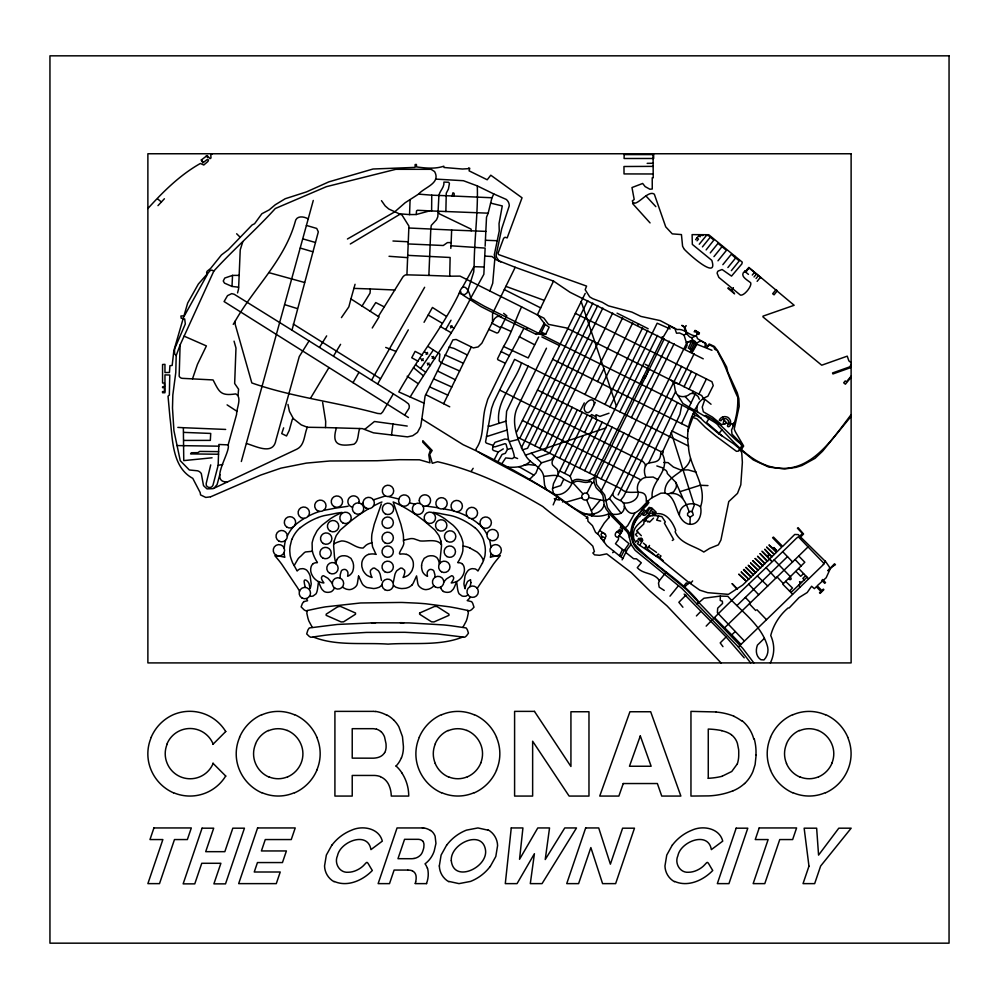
<?xml version="1.0" encoding="UTF-8"?>
<svg xmlns="http://www.w3.org/2000/svg" width="999" height="999" viewBox="0 0 999 999"><rect width="100%" height="100%" fill="white"/><g stroke="black" fill="none" stroke-linecap="round" stroke-linejoin="round"><path stroke-width="1.5" d="M690.484 341.521L687.3 342.532L686.363 343.781L612.687 493.631C613.573 501.248 626.385 498.701 624.25 508.179C622.764 516.171 614.21 514.285 608.453 513.986C584.278 523.701 565.909 499.3 546.366 489.56C519.642 473.064 491.633 457.692 463.199 444.742L421.853 418.981L425.087 396.054L452.872 339.885L456.156 339.473L473.351 347.914L478.109 346.928L481.868 343.194L492.495 322.103L492.569 313.561L515.209 267.295L553.521 281.094L570.054 292.295L703.246 358.828M624.25 506.143C633.466 524.3 643.056 503.196 652.222 497.614C649.962 481.206 671.34 471.565 662.349 453.833A1.498 1.498 0 0 1 660.739 453.484L660.789 451.635L662.275 451.286L663.186 452.422L662.349 453.833M653.084 153.759L653.209 177.822L652.222 177.797L652.26 189.011L649.874 189.223L645.179 186.626L642.657 183.466L631.98 187.55L634.19 199.463L632.317 200.936C634.952 209.79 647.802 189.073 654.345 194.231L665.721 226.848L672.252 233.866L681.443 234.59L682.592 246.254L683.89 248.651C682.354 248.214 719.23 283.179 711.775 260.327L692.332 244.393L692.107 234.628L708.728 234.728L742.245 262.138L741.895 263.873L731.518 276.111L722.102 269.505L718.106 271.054A3.434 3.434 0 0 0 717.17 273.401L718.855 277.422L740.471 295.13C744.193 296.029 752.06 286.101 750.711 282.817C747.739 280.157 739.098 276.111 744.53 271.391L745.179 271.928L748.838 267.407L794.155 305.282L763.036 316.134L762.974 316.945L821.715 365.209L847.252 356.156L848.875 360.876L851.123 362.674M515.209 267.295L498.938 260.864L496.54 257.355L496.153 254.982L501.735 228.646L509.265 205.819A8.167 8.167 0 0 0 506.218 199.4L493.806 193.956L491.945 197.765L488.174 213.174L431.618 210.964L431.755 195.18L418.556 194.118L405.169 202.722L394.617 211.938L347.427 239.011M445.866 211.538L446.266 193.169L448.414 189.048L449.438 183.416L448.613 182.255L443.931 182.08C444.555 187.35 439.835 190.609 438.911 195.429L437.812 216.771L436.501 219.792L431.281 225.387L430.794 229.033L428.871 275.424L405.894 274.812A6.231 6.231 0 0 0 402.734 277.185L378.309 316.471L350.936 298.926L355.057 284.29M764.297 638.423L757.454 645.079C755.456 650.249 755.868 656.368 760.863 659.702L763.96 659.939A14.098 14.098 0 0 0 767.669 647.09C762 625.424 742.02 612.187 727.834 596.316L720.329 596.078L720.254 600.499L722.339 601.186L722.577 603.446L717.694 608.154L717.382 612.724L744.28 640.946M690.446 458.553C687.399 473.576 663.998 474.812 664.859 493.031C678.408 497.44 674.65 519.43 688.086 524.038C698.076 526.398 702.497 514.897 700.536 506.855C708.079 485.614 688.835 466.958 688.498 446.041C686.188 434.066 688.598 422.152 694.23 411.588L671.628 399.525L484.577 306.343L470.591 298.364C469.905 291.496 463.424 279.82 459.278 293.119C442.52 328.159 417.557 358.329 398.801 391.92L423.913 403.121M421.853 418.981L420.679 426.448L417.457 432.417L412.699 435.726L407.48 436.875L373.426 432.829L362.412 428.621L325.549 427.56L325.686 421.466L322.652 402.422M695.616 239.673L699.1 235.339L702.197 235.427L702.222 234.653M488.174 213.174L486.525 217.183L485.826 231.393L451.648 230.02L451.024 245.791L485.139 248.089L483.841 274.325L470.591 298.364C453.459 333.129 429.97 364.048 410.152 397.015M406.93 274.575L408.916 226.086L402.048 215.085L388.761 209.003L385.189 205.931L381.481 200.662M756.118 755.094L755.107 764.635L752.909 771.578A36.389 36.389 0 0 1 744.617 783.578M177.847 427.397L183.354 427.709L183.766 460.614L212.075 457.792M485.139 246.204L485.826 231.393M418.556 194.118C424.612 187.075 441.058 183.391 434.602 171.591L431.081 169.318L395.804 169.318L326.373 186.676L275.324 208.504C255.644 230.157 233.466 249.513 213.836 271.041L180.12 344.917L179.158 376.136A3.809 3.809 0 0 0 182.392 378.346L213.074 379.945C219.38 392.083 220.392 396.191 235.776 393.906C242.457 397.415 236.388 408.354 236.588 414.398L228.147 444.88L218.856 444.48L218.157 465.322L212.937 485.339C211.451 489.135 205.332 487.612 206.194 483.504L210.727 464.885M428.871 275.424L449.712 276.199L450.124 257.48L407.679 255.357M689.972 524.263L690.209 517.182L693.318 514.985L692.482 512.112L690.409 511.288L687.599 513.299L687.599 515.422L690.209 517.182M350.299 243.993L400.599 213.873L409.54 214.598L410.089 199.763M697.19 604.158L698.264 601.248C679.894 578.421 652.122 565.147 633.628 542.794C630.406 534.378 632.242 524.5 638.136 517.719L637.275 516.358L647.926 501.436L648.913 502.509L647.077 505.107C635.476 515.559 623.638 537.125 638.324 550.037L686.001 589.123L742.694 648.251L753.845 662.911M237.562 292.919L238.586 288.836L240.235 249.837L242.807 241.658M435.864 179.108L463.436 180.719L477.297 185.901C478.134 212.337 474.375 238.624 474.125 265.372L473.726 271.915L467.12 292.819L464.46 294.792L459.278 293.119M238.586 287.2L231.993 286.426L232.542 275.387L239.073 275.387M726.323 422.864L725.561 421.241A1.598 1.598 0 0 0 724.425 421.054L723.276 422.04L723.651 423.751A1.598 1.598 0 0 0 724.912 424.2L726.323 422.864C733.166 426.735 730.843 417.482 726.56 416.858C723.726 415.909 720.366 417.47 719.268 420.254L721.003 420.741A4.396 4.396 0 0 1 721.778 419.692L724.987 418.531A3.996 3.996 0 0 1 725.873 418.706A4.171 4.171 0 0 1 726.985 419.255L727.272 419.48A4.371 4.371 0 0 1 728.059 420.367L728.421 421.054M470.816 582.654L470.541 579.632L467.707 581.368M394.892 290.01L370.329 288.948L370.055 293.119L362 306.156M421.566 565.509L421.64 567.844A21.279 21.279 0 0 0 422.552 571.74L423.426 573.151A18.019 18.019 0 0 0 424.95 574.8L425.911 575.486A12.125 12.125 0 0 0 427.51 576.248L427.535 576.261A17.333 17.333 0 0 1 427.185 574.125L427.247 572.427A5.32 5.32 0 0 1 428.384 570.466L429.021 569.929A3.159 3.159 0 0 1 430.294 569.405L430.981 569.418A5.957 5.957 0 0 1 432.455 569.792L433.204 570.229A4.196 4.196 0 0 1 433.916 571.191L434.865 574.612A13.487 13.487 0 0 1 434.99 577.21M450.811 248.364L451.024 245.791M681.793 405.119L679.969 414.273L662.749 451.56M662.599 337.837L594.567 475.661L593.756 482.03L596.041 487.5A27.235 27.235 0 0 0 600.599 491.995L602.921 495.629L604.195 504.695L606.131 509.04L610.826 515.334L626.997 531.768L628.471 534.165L631.093 544.418L635.127 550.299L682.167 588.686L738.361 646.952L750.599 662.911M629.47 537.45C631.63 530.444 631.231 521.928 637.275 516.358M431.755 195.18L452.048 195.954L452.959 192.77L454.108 193.307L454.258 196.079L491.945 197.765M409.54 214.598L416.208 214.523L416.558 210.839L417.457 210.265L431.618 210.964M851.123 414.635C830.669 441.458 807.242 478.459 767.819 465.871C747.402 458.903 733.016 441.283 718.631 426.198C717.469 422.327 704.72 417.944 705.369 415.372C719.355 421.004 728.658 434.852 740.496 443.693L741.807 445.904L738.748 450.337M664.298 338.723L595.804 478.196L596.578 484.415L604.707 495.017L607.467 507.617L612.787 515.184L621.94 524.525L620.379 527.584L622.19 528.958L622.502 530.806L618.743 536.238L618.306 539.722L615.471 543.718L624.05 550.724L621.253 556.418L619.63 555.394L622.502 549.5M391.508 435.04L392.969 424.038L374.45 421.503L364.822 429.308M336.413 427.872C331.743 443.568 337.375 447.04 353.958 444.23C358.978 441.233 357.654 433.391 359.74 428.496M588.836 497.552C589.885 494.305 585.451 491.52 582.979 493.906A3.596 3.596 0 0 0 581.768 496.79C581.793 500.761 587.961 501.373 588.836 497.552L603.259 500.549L606.555 500.424L609.452 498.538L612.687 493.631M594.23 404.495C594.38 392.982 579.607 405.994 585.689 411.875A3.696 3.696 0 0 0 588.511 412.587L591.221 410.601L595.279 402.347M358.566 575.973L361.888 583.129A9.041 9.041 0 0 0 363.186 585.027L364.048 585.776A18.794 18.794 0 0 0 366.783 587.499L373.626 588.548A34.765 34.765 0 0 0 376.311 588.174L378.996 587.337A5.07 5.07 0 0 0 379.845 586.838L381.593 585.302A4.745 4.745 0 0 0 382.118 584.665M358.529 576.186L357.392 583.441A15.035 15.035 0 0 1 356.705 585.426L355.569 586.788A13.611 13.611 0 0 1 352.872 588.686L351.611 589.235A10.702 10.702 0 0 1 349.088 589.635L346.728 589.26A15.035 15.035 0 0 1 344.043 588.074L342.52 587.025M585.214 293.406L537.499 390.01L587.337 414.81L553.458 483.678L552.484 489.31L553.733 494.168C562.387 496.715 569.605 489.672 572.415 482.267L572.927 480.906C578.009 476.885 584.04 482.205 589.572 479.995L593.793 477.672M335.839 563.611L336.126 562.15A13.861 13.861 0 0 1 337.075 559.428M503.296 448.888L498.214 451.998L493.256 450.399L492.495 449.175L493.194 445.417L486.313 443.094L485.551 441.983L491.545 408.429L493.806 402.135L514.585 359.378L688.498 446.041M228.147 444.88C230.931 452.122 208.279 483.079 227.585 481.868L296.928 449.138C304.982 445.117 304.058 434.428 307.38 427.26L325.549 427.56M227.585 481.868L213.074 488.648L207.018 488.898L203.509 485.639L201.311 473.613A6.194 6.194 0 0 0 197.452 470.791L189.335 469.98L180.257 460.701L173.926 430.619L172.49 408.054L172.827 395.017L175.787 372.502L176.199 355.582L180.12 344.917M501.648 464.011L505.706 457.917L512.25 458.616L514.385 457.267C513.848 451.436 510.489 445.392 508.466 439.66L505.919 421.178L506.605 411.288L528.209 366.084M643.843 375.999L640.446 383.941M439.685 563.586L441.496 545.978A21.091 21.091 0 0 0 440.896 541.058M755.406 572.727L748.226 565.247L755.731 572.427L742.644 585.077L728.408 594.368L707.667 592.669L699.787 590.159L688.249 581.992L658.828 557.991L637.387 543.731L638.723 541.982L636.95 540.521L635.514 542.295L633.603 538.274L633.541 533.891C633.241 525.636 643.231 521.153 647.926 515.197L649.625 514.885L649.712 515.984L654.482 515.484L654.72 514.16C665.559 511.126 672.477 521.553 675.711 530.369L675.162 531.83C680.257 543.831 694.068 545.541 703.796 552.035L709.602 548.401L718.356 544.842L720.928 540.009L728.758 501.573L737.487 493.406L740.808 484.84L742.369 462.325L741.72 452.609L740.534 450.574L743.656 446.053L736.413 433.603A19.543 19.543 0 0 1 734.228 428.971L739.185 406.418L738.86 398.688L737.312 392.882L727.796 372.14L726.635 367.033L717.594 350.637L714.46 346.516L709.153 343.956L707.879 345.904L706.018 344.83L706.093 343.668L697.577 338.711L696.415 335.926C689.21 336.001 684.765 328.409 677.197 329.533L660.202 320.604L640.933 316.421L631.88 312.088L608.403 305.844L602.147 302.222L592.669 298.639L589.635 296.815L585.177 289.673L586.588 286.101L498.439 254.52L498.126 253.059L503.633 238.274L505.019 237.263L507.18 237.887L522.04 197.802L490.784 175.2L487.212 179.77L469.08 170.841L469.755 168.319L468.718 167.869L468.444 168.656L462.487 169.031L444.018 167.495L443.806 166.209C435.102 169.143 425.549 168.157 416.62 166.933L416.383 164.448L415.147 164.535L415.072 167.395L373.064 169.006L328.871 181.855L306.431 191.92L285.227 198.726L275.249 204.77L269.206 209.877L261.863 213.749L254.583 223.726L252.11 224.962L228.272 249.738L221.466 254.92L210.539 268.531L207.143 271.241L206.593 272.49L207.53 274.113L184.39 315.821L180.906 315.984L181.206 318.219L184.703 318.993L185.315 323.951L173.863 350.649L172.165 365.434L169.917 365.734L169.455 372.477L164.96 372.552L164.96 364.348L162.562 364.498L162.562 383.004L164.348 383.004L164.498 386.788L162.562 386.863L162.562 387.649L164.423 387.724L164.423 391.596L162.487 391.596L162.562 392.744L164.96 392.744L164.96 374.875L169.768 375.025L169.355 395.08L168.032 396.166L169.992 417.707C172.69 438.111 171.566 466.983 192.77 478.346L200.187 492.582L200.562 494.93L205.782 497.427L210.202 496.878M661.4 338.299L662.3 336.688L663.224 337.088L669.642 326.286L674.899 328.634L676.535 333.229L679.57 332.979L684.04 335.077C687.999 331.718 687.924 337.637 691.795 337.662L692.669 340.097L695.366 341.533L696.241 343.494L699.275 341.521L701.61 341.208L705.207 343.206L705.069 346.116L706.967 347.39L709.552 344.867L713.985 347.128L714.647 349.151L717.369 350.811L719.779 355.856C727.16 368.668 731.106 383.741 737.749 397.215C738.211 408.091 736.076 420.529 731.543 429.995L731.992 434.115L742.382 444.805C742.394 447.677 739.622 451.81 736.475 451.336L716.133 436.276L705.456 427.46L697.015 418.943L692.869 417.445L687.749 431.118M500.774 261.95L495.317 259.278L494.293 254.87L499.25 230.994L499.038 223.601L502.272 205.931L490.584 203.109M393.269 582.492L394.955 574.363A9.815 9.815 0 0 1 395.329 573.364L395.479 573.014A16.396 16.396 0 0 1 396.778 570.754L400.537 568.094A6.031 6.031 0 0 1 402.26 568.244L404.595 570.292A7.767 7.767 0 0 1 404.795 572.265L404.22 574.8A22.378 22.378 0 0 1 403.072 577.447L403.097 577.472A24.151 24.151 0 0 0 405.494 576.648L407.642 575.611A6.618 6.618 0 0 0 408.666 574.862L409.553 573.988A18.319 18.319 0 0 0 412.112 570.404L413.249 566.808A20.305 20.305 0 0 0 413.299 562.862L413.124 561.825A12.113 12.113 0 0 0 412.063 559.103L410.664 557.117A9.928 9.928 0 0 0 406.431 554.32M608.953 516.658C610.514 518.743 607.117 517.107 609.04 514.897L608.453 513.986M652.26 515.509L652.484 514.348L654.682 514.16M404.657 415.072L409.078 408.254L409.315 405.931L408.541 403.921L404.895 401.123L291.983 330.194L318.319 231.868L316.72 228.434L306.418 225.437L313.274 200.449M575.349 313.361L711.95 381.73L713.236 385.602L707.866 396.253C701.748 398.439 694.392 404.857 697.702 412.088L704.57 416.133M645.167 377.984L648.938 369.118L701.748 395.567L704.482 400.549L702.222 407.093L703.371 411.813L712.487 417.145L721.765 424.75L723.663 423.751M238.037 395.342L238.586 389.223L234.665 383.504L235.976 348.027L234.053 341.159M679.382 514.622C679.745 503.983 692.981 500.724 700.536 506.855M730.656 423.588C730.556 427.997 725.224 427.485 728.496 423.988A4.333 4.333 0 0 0 728.733 422.827L728.696 422.077M415.671 881.855L415.284 883.316M462.799 636.987C440.01 646.253 412.55 642.419 388.024 644.118C363.511 642.419 336.051 646.253 313.261 636.987M350.936 298.926L348.851 306.855L341.433 317.607M241.333 461.501L306.418 225.437M684.04 335.077L687.162 345.179L685.689 348.289L684.115 348.626M219.817 474.625L217.133 484.49L214.098 488.124M582.979 493.906L572.415 482.267L570.167 476.148L597.34 419.792L587.337 414.81M334.29 541.071L334.565 540.122A43.744 43.744 0 0 1 336.288 535.452L340.322 530.007L350.874 521.016A163.661 163.661 0 0 1 363.399 511.975L368.494 508.816M587.649 517.045L587.961 521.291L592.444 525.624L595.541 532.355L598.401 534.602L606.843 545.666L622.827 558.503L622.115 559.877M572.415 482.267L573.95 482.305C578.883 479.058 584.278 484.365 589.46 481.643L589.572 479.995M770.366 662.911C774.725 653.983 774.837 644.78 770.741 635.489C773.451 624.887 779.744 614.934 788.149 607.941L789.16 607.941L799.063 597.564L807.192 592.532L811.6 586.263L814.397 588.661L816.333 586.738L820.903 591.458L819.505 592.844L820.129 593.394L823.838 589.672L823.376 589.135L821.827 590.534L817.182 585.801L826.161 577.759L829.707 569.992L829.482 567.132L825.873 561.913L800.611 537.025L803.558 534.003L798.064 527.659L797.439 528.196L802.472 533.541L799.687 536.163L798.301 534.615L794.729 534.465L782.667 546.391L773.451 537.1L772.602 537.724L781.73 547.165L755.694 572.439M469.992 586.588L470.142 586.076A17.882 17.882 0 0 0 470.879 582.667M493.194 445.417L494.98 442.357L505.019 438.998L508.466 439.66M283.654 427.847L281.73 433.603L286.538 435.976L289.223 430.457L292.32 419.293L293.344 418.606L301.286 424.912L307.38 427.26M381.306 503.996L374.225 524.338L371.928 534.003A43.269 43.269 0 0 0 371.653 540.559L372.565 546.853L376.049 554.445M192.507 378.846L197.452 364.36L206.393 345.929L184.041 336.114M558.628 498.476L559.54 500.012L555.519 499.363L553.171 504.895M666.383 571.778L659.415 580.606L658.491 583.079L659.19 587.187L664.223 590.434M660.739 453.484C660.302 463.886 653.071 461.188 647.077 463.761C643.543 467.482 643.943 473.002 645.841 477.372L653.134 477.047L657.954 479.67M737.137 764.135L731.755 771.49L722.277 776.148M482.43 563.111L483.404 560.639A45.867 45.867 0 0 0 484.99 555.569L485.377 550.799A47.815 47.815 0 0 0 485.002 546.091L483.341 539.298A32.03 32.03 0 0 0 474.8 527.497M291.795 539.31L290.135 546.091A47.777 47.777 0 0 0 289.76 550.811L290.16 555.569A45.842 45.842 0 0 0 291.745 560.639L292.707 563.111A28.159 28.159 0 0 1 293.731 564.81L297.153 571.016A8.029 8.029 0 0 1 300 568.906L302.884 568.643A9.153 9.153 0 0 1 305.182 569.305L306.169 569.83A4.458 4.458 0 0 1 306.968 570.454L308.404 572.352A19.543 19.543 0 0 1 309.69 574.825A13.474 13.474 0 0 1 310.115 575.923L311.213 583.803A31.818 31.818 0 0 1 310.639 586.85A10.365 10.365 0 0 1 310.04 588.736L310.015 588.686A33.591 33.591 0 0 0 309.415 585.551C309.74 581.68 302.685 576.398 304.358 583.204A22.165 22.165 0 0 0 305.107 586.388L305.357 587.3M555.519 499.363L556.618 497.19M631.093 544.418L627.335 549.338L622.827 558.503M647.926 501.436L646.241 501.436C647.614 484.815 628.833 497.689 621.241 488.848C595.754 476.336 570.417 463.524 544.992 450.886L612.687 313.024M689.248 406.68L695.192 394.193L698.051 396.441L699.325 399.2M609.939 406.955L647.664 330.382M648.938 462.624L677.559 402.51M825.386 560.901L823.938 564.06L738.361 646.952M503.646 313.361L506.805 315.821L498.351 332.492L496.915 333.054L488.786 329.42M670.167 328.933L657.167 323.214L584.69 470.666M489.86 290.884L492.707 283.266L494.842 258.666L492.02 256.531L484.74 256.081M693.393 391.421L692.157 393.319L690.122 393.831C686.875 396.915 681.605 397.614 677.759 395.229C673.351 391.034 676.36 384.153 671.403 380.357M546.478 348.189L517.345 407.604C510.252 422.702 518.056 441.396 525.449 455.144C529.745 463.936 541.82 466.158 543.693 476.311C550.586 476.148 557.679 473.026 563.711 479.22L560.726 485.576L552.509 488.249M688.261 426.898L681.543 423.638L688.573 408.653M642.569 327.847L604.982 404.383M612.125 427.147L589.497 473.101M646.74 513.049L648.763 513.611L652.247 508.404L649.188 507.367L643.019 514.772C646.241 517.782 648.214 508.853 650.649 507.604M644.817 548.226L646.141 545.429L643.418 543.119M648.938 369.118L566.408 327.947L548.463 324.363L543.918 318.132L537.325 314.91L553.521 281.094M538.661 337.05L528.209 357.954L503.583 346.503L497.514 358.816L497.877 359.752L505.369 363.261L523.901 328.334L536.488 334.515M544.992 450.886L539.86 448.314L592.669 341.096M602.172 422.19L579.607 468.194M595.479 418.856L596.391 416.933L591.583 414.585L590.122 416.196M669.18 341.171L631.368 417.657M674.163 343.656L600.599 491.995M622.589 317.894L584.952 394.493M684.028 386.725L691.483 371.303M503.583 346.503C511.351 333.841 515.359 320.017 521.578 306.868L460.027 276.111L449.712 276.199M582.242 412.275L559.615 458.216M443.631 403.708L471.178 347.277M539.86 448.314L534.877 445.779L602.847 308.054M572.252 407.305L549.662 453.259L536.413 457.979M577.31 409.827L552.422 460.776A5.345 5.345 0 0 0 552.697 465.147L557.305 469.443L558.266 473.651M632.692 322.964L594.942 399.525M689.073 389.248L696.565 373.876M634.69 513.299L627.609 525.761L624.288 528.671M505.369 363.261L487.749 399.275L485.689 406.293C481.53 419.905 484.677 436.863 476.073 448.826L476.273 450.074M537.499 390.01L516.795 431.843M690.309 351.71L694.542 343.119L691.458 341.596L688.286 348.052L689.859 348.826L693.056 342.37M592.807 303.047L521.328 447.914M619.855 411.875L657.529 335.389M674.1 381.568L681.618 366.333M673.413 382.904L618.144 494.93M517.957 437.487L519.755 438.336L587.737 300.587M597.752 305.469L527.584 448.264L522.227 449.9M605.731 427.959L583.179 435.626L564.597 473.351L570.167 476.148M601.161 478.908L623.851 432.967L597.34 419.792M694.205 353.658L679.02 384.215L675.049 382.717L673.626 383.179M698.888 394.168L706.443 378.871M691.857 511.538L694.268 505.319L671.153 432.33M689.897 581.918L684.615 587.037M521.54 362.774C515.272 382.792 495.329 400.936 498.901 423.351L489.96 426.211L488.174 425.961M545.754 334.141L541.421 332.13L545.217 324.488L549.163 327.148L545.654 334.328L539.685 333.716M681.543 423.638L597.577 381.568L603.92 368.756L581.181 301.561M586.875 493.344L591.895 483.241L593.756 482.03M294.168 565.571L298.177 558.691A15.247 15.247 0 0 1 300.724 556.256L303.783 553.196A6.506 6.506 0 0 1 305.482 551.96L312.412 551.261M675.624 391.546L623.688 496.328L620.804 500.099M645.491 466.246L644.879 463.723L642.819 461.476L584.64 432.505L592.307 417.282M584.278 402.909L580.069 411.188M450.686 327.984L451.948 325.674M691.583 352.347L696.241 343.494M337.088 559.428L337.937 558.066A4.096 4.096 0 0 1 338.561 557.442L339.648 556.73A9.303 9.303 0 0 1 342.245 555.819L344.593 555.756A13.886 13.886 0 0 1 347.664 556.406L350.974 558.366L352.834 561.975A18.731 18.731 0 0 1 353.559 565.446L353.509 567.794A21.216 21.216 0 0 1 352.585 571.74L351.71 573.151A18.019 18.019 0 0 1 350.187 574.8L349.225 575.486A12.125 12.125 0 0 1 347.627 576.248L347.615 576.223A17.333 17.333 0 0 0 347.952 574.125L347.889 572.427A5.32 5.32 0 0 0 346.753 570.466L346.116 569.929A3.159 3.159 0 0 0 344.842 569.405L344.156 569.418A5.957 5.957 0 0 0 342.694 569.792L342.045 570.142A4.196 4.196 0 0 0 341.233 571.191L340.272 574.612A16.846 16.846 0 0 0 340.197 578.059M493.956 460.214L498.214 451.998M377.634 384.016L408.304 329.857M538.873 333.329L544.193 323.201L538.111 315.284M604.195 504.695C601.773 513.474 592.007 515.447 584.253 513.548M637.712 325.399L638.511 323.888M526.286 329.42L527.235 327.672M492.982 446.516L494.992 446.84L505.019 443.656L506.043 444.143L507.467 449.4L505.332 453.321L502.097 454.433L497.689 462.112M595.654 415.584L596.128 414.71L599.862 416.421L608.99 413.224M462.437 287.425L473.938 266.671L484.253 267.008M424.051 322.302L432.442 307.467L446.066 316.183M692.145 352.635L696.877 344.255L711.962 350.287M421.703 360.701L423.164 358.641M451.286 332.804L445.666 329.583L451.024 320.229M371.528 380.232L424.637 287.287M639.622 545.429L642.856 540.047M408.454 417.532L352.997 382.654L358.928 372.415M427.597 365.035L429.021 362.974M697.414 405.744L694.342 410.227M393.369 393.781L382.692 411.963L380.906 413.748L377.585 413.436C336.101 402.073 292.282 397.152 251.823 382.942L235.177 324.275L235.177 321.191C254.345 287.45 284.328 260.389 295.092 222.14C296.129 215.309 303.584 216.259 308.129 218.856M697.102 331.868L696.54 332.517L696.977 331.78M562.537 502.06L563.074 501.161C537.225 481.543 504.433 468.169 478.059 451.773M310.564 398.189L328.983 367.545M604.445 542.195L604.058 540.097L605.444 538.086L601.81 536.338L601.036 534.378L601.885 533.141C604.095 532.217 607.704 535.914 605.219 537.474M333.629 355.856L340.584 344.33M233.242 324.363L235.177 321.191M696.952 334.353L697.914 332.355L696.191 331.306L695.741 332.055L695.292 330.844L694.23 331.868L695.104 330.382L699.45 332.967L698.576 334.44L698.988 333.004L698.201 332.53L695.991 335.939L691.795 337.662M637.886 539.148L640.958 540.909L642.27 538.761L640.871 537.949M309.166 340.771L299.263 356.556L275.886 440.297C273.214 455.719 255.756 446.116 246.491 443.531M370.13 311.276L375.761 302.572L384.365 306.943M372.252 327.984L379.071 316.92L378.309 316.471M319.593 347.202L326.661 335.889M477.21 588.386L493.469 564.11A143.931 143.931 0 0 1 496.316 560.427L500.312 555.606L496.803 555.956M597.552 533.828L604.283 523.001L608.741 517.807M428.259 346.591L433.341 349.987L420.616 368.544L425.574 372.177M618.431 536.925L616.658 537.112C612.3 534.815 618.843 527.447 621.091 532.917M426.123 354.445L427.547 352.41M618.518 530.881L619.505 529.358L622.265 531.256M471.178 471.366L473.164 468.306M432.217 358.516L433.641 356.381M554.695 455.756L551.186 459.765L541.545 462.824L538.249 467.32L535.914 473.126L529.994 478.921M686.812 334.103L684.64 327.597L685.464 326.473M624.05 550.724L629.02 543.668L619.243 535.526M433.741 585.589L433.578 585.839A9.603 9.603 0 0 1 432.629 587.037L431.093 588.074A15.035 15.035 0 0 1 428.409 589.248L426.049 589.635A10.964 10.964 0 0 1 423.788 589.298L422.252 588.698A13.836 13.836 0 0 1 419.842 587.025L418.494 585.564A13.399 13.399 0 0 1 417.769 583.441L416.571 575.899L413.336 582.954A9.191 9.191 0 0 1 412 584.964L412.013 584.977M602.434 536.925L601.186 538.711M654.507 554.782L647.065 548.826L649.537 545.429M639.51 516.808L643.968 510.926M467.32 581.88L465.721 585.551A33.591 33.591 0 0 0 465.122 588.686L465.109 588.736A10.365 10.365 0 0 1 464.523 586.838A31.818 31.818 0 0 1 463.923 583.803L465.022 575.923A13.474 13.474 0 0 1 465.447 574.812A19.543 19.543 0 0 1 466.733 572.352L468.169 570.454A4.458 4.458 0 0 1 468.968 569.83L469.955 569.305A9.153 9.153 0 0 1 472.252 568.643L475.137 568.918A8.029 8.029 0 0 1 477.959 571.028L481.543 564.56A25.662 25.662 0 0 1 482.43 563.111M734.165 422.827L732.854 423.901L730.956 423.726M331.955 844.979L326.348 855.069L324.55 865.958A18.606 18.606 0 0 0 334.078 881.742M446.715 844.979L441.108 855.069L439.323 865.958M490.197 866.595L495.804 856.505L497.589 845.604A18.631 18.631 0 0 0 488.086 829.832M672.364 844.979L666.758 855.069L664.959 865.958A18.606 18.606 0 0 0 674.487 881.742M656.181 556.493L658.266 553.983L659.04 554.657M672.29 540.484L673.676 539.56L664.397 523.151L665.322 521.915L661.837 516.57L658.741 516.108L656.655 520.129L660.676 521.128M663.161 560.626L659.665 557.754L660.988 556.031L660.289 555.469M851.123 364.935L849.575 366.92L832.554 372.952L832.941 373.951L850.199 367.794L851.123 366.658M683.616 586.213L686.288 582.904L688.174 583.791M706.143 249.9L713.873 240.072L709.852 236.738L708.229 235.427L706.455 235.427L699.25 244.243M443.681 582.217L444.58 581.093A32.505 32.505 0 0 1 446.478 578.921L451.61 575.724A2.972 2.972 0 0 1 452.897 576.198L453.671 577.597A4.083 4.083 0 0 1 453.409 579.27L452.797 580.506A28.509 28.509 0 0 1 451.223 582.879L452.285 582.854A46.478 46.478 0 0 0 454.358 582.367L457.492 581.118A16.808 16.808 0 0 0 460.739 578.446A11.813 11.813 0 0 0 461.301 577.834A15.247 15.247 0 0 0 464.036 572.552A10.24 10.24 0 0 0 464.173 567.507A8.004 8.004 0 0 0 463.249 565.084L462.275 563.936M757.142 281.356L760.401 277.285L748.95 267.907L745.554 272.028L748.438 274.375M754.045 276.96L756.393 274.051M685.064 327.073L686.463 333.816L684.115 327.01L681.805 325.349L685.064 327.073L686.213 325.637M756.056 278.534L758.378 275.649M713.96 256.631L722.015 246.641L717.981 243.394L710.252 252.909M717.981 260.801L726.423 250.362L722.015 246.641M702.434 246.878L710.326 237.125M731.368 270.642L739.26 260.889L731.293 254.308L722.851 264.673M669.992 596.166L678.521 585.626M727.884 267.545L735.626 258.017M752.284 275.05L754.432 272.415M851.123 377.197L845.391 384.203L843.693 382.779L845.241 380.919L846.403 381.88L851.123 376.148M690.534 583.491L692.619 580.943M745.554 272.028C749.837 265.197 746.815 272.939 745.067 271.129L745.054 270.629M645.841 477.372C638.998 478.633 635.651 486.476 638.211 492.619C638.536 500.137 629.557 503.996 623.139 502.872M722.077 429.67L718.706 433.753L704.17 421.628L694.23 411.588M708.965 418.643L706.555 422.477L722.364 436.101L733.641 443.806L753.321 459.94L768.718 467.07L784.802 468.931L795.966 467.382L801.897 465.546L815.034 458.354L822.502 451.298L851.123 416.321M792.544 594.105L782.754 584.203L804.819 562.25L798.701 556.006L808.054 546.89L798.351 536.825L796.478 538.186C766.52 567.907 735.301 595.779 706.168 626.123M592.544 513.973L591.358 510.764L600.374 500.012M303.796 601.635L303.821 601.598A19.968 19.968 0 0 0 302.347 603.583L301.124 606.88L304.108 609.852A20.679 20.679 0 0 0 305.894 610.839L317.832 608.279A338.399 338.399 0 0 1 325.562 606.843L360.614 602.971L400.112 602.459A99.101 99.101 0 0 1 402.622 602.484L417.145 603.134A375.911 375.911 0 0 1 425.661 603.771L449.538 606.843A362.937 362.937 0 0 1 457.392 608.279L469.567 610.839A19.256 19.256 0 0 0 471.603 609.677L474.001 607.205L472.702 603.309A21.266 21.266 0 0 0 471.615 601.648L467.195 600.611L469.917 597.889M697.015 240.834L698.488 239.136L697.09 237.899M612.687 552.709L613.898 551.386M307.317 610.539L306.83 613.211L307.892 617.994A71.316 71.316 0 0 0 308.866 621.016L312.312 627.422M530.357 461.226C524.55 467.045 515.422 467.719 507.642 467.082M147.877 208.541C163.349 191.458 180.17 174.837 200.362 163.474L203.796 164.997L207.967 161.426L208.516 159.89L206.893 159.728L202.859 162.899L201.323 159.977L207.118 155.557L210.052 158.641L210.989 158.029L210.801 155.032L212.2 153.759M157.979 205.632L164.41 198.751M714.497 617.619L724.587 627.772L798.701 556.006M644.555 518.481L646.053 520.042L643.88 522.215L643.806 524L636.613 530.881L637.837 532.13L635.526 534.527L637.15 536.301M696.403 615.946L700.948 611.251L684.153 594.093M653.558 518.119L649.612 522.14L648.763 521.216L647.914 521.99L646.053 520.042M700.948 611.251L726.123 636.937L720.204 642.906L722.964 646.64M212.899 744.367L225.799 731.455M798.838 568.668L805.581 575.674L802.834 578.384L804.245 579.857L807.042 577.197L808.528 578.758M736.987 605.531L787.487 556.655L782.604 551.598M294.505 525.699L296.79 523.663A69.493 69.493 0 0 1 304.258 518.469M789.522 590.971L792.507 588.036L785.651 581.356M724.587 627.772L731.78 634.889L735.202 631.555M685.876 595.192L678.858 602.297L682.916 607.242M790.996 592.457L804.245 579.857M734.54 257.018L735.177 256.406M411.913 585.077L411.326 585.601A18.719 18.719 0 0 1 408.603 587.35L406.268 588.136A33.879 33.879 0 0 1 404.895 588.336L401.848 588.573A33.317 33.317 0 0 1 398.826 588.161L395.916 587.225A4.958 4.958 0 0 1 395.292 586.838L393.544 585.302M803.596 573.626L800.711 576.298L796.053 571.503M633.566 202.747L632.629 203.596L650.062 222.902M823.388 564.385L823.738 563.149L808.054 546.89M698.189 603.159L703.92 598.251L720.329 596.078M312.862 563.936L311.888 565.084A8.004 8.004 0 0 0 310.939 567.494A10.24 10.24 0 0 0 311.064 572.564A15.247 15.247 0 0 0 313.836 577.834A11.813 11.813 0 0 0 314.385 578.446A16.808 16.808 0 0 0 317.645 581.131L320.779 582.367A46.478 46.478 0 0 0 322.852 582.854L323.913 582.879A28.509 28.509 0 0 1 322.327 580.506L321.728 579.27A4.083 4.083 0 0 1 321.466 577.597L322.227 576.186A2.972 2.972 0 0 1 323.526 575.724L327.984 578.309L332.38 583.379M692.045 417.145L695.978 415.447L701.286 418.306M586.238 518.369L587.487 517.594M645.491 519.455L649.75 515.984M686.251 342.57L692.669 340.097M440.422 587.312L440.559 587.649A4.545 4.545 0 0 0 440.721 588.099M594.592 513.861L591.57 516.033M462.899 627.372L466.283 621.003A71.191 71.191 0 0 0 467.27 617.931L468.331 613.011L467.669 610.439M603.121 540.646L604.058 540.097M373.439 506.006L379.058 503.171A61.663 61.663 0 0 1 380.269 502.622A12.35 12.35 0 0 1 380.631 502.485L381.955 501.998M652.222 497.614L660.839 493.194L664.859 493.031M667.769 494.18L673.638 491.92L676.048 487.837A8.229 8.229 0 0 0 675.898 482.48L667.307 473.489A4.071 4.071 0 0 0 664.76 469.692L663.311 469.405M318.119 517.519L320.467 516.683A42.745 42.745 0 0 1 324.525 515.571L331.568 514.248A101.498 101.498 0 0 0 335.414 513.449L335.914 513.349A40.147 40.147 0 0 1 336.863 513.161L342.02 512.387L336.626 515.059A76.748 76.748 0 0 0 333.404 516.858A84.316 84.316 0 0 0 330.569 518.606L322.19 525.087A43.694 43.694 0 0 0 316.92 531.031L313.948 536.775A44.943 44.943 0 0 0 312.1 542.981L312.275 550.599A35.602 35.602 0 0 0 313.124 553.946L314.31 556.93A46.204 46.204 0 0 0 317.432 562.549L317.045 562.562M490.696 557.155L491.471 556.905A31.493 31.493 0 0 1 494.855 556.243M373.339 499.875L385.327 495.991M525.449 455.144L583.179 435.626M486.525 436.625L507.292 429.97M319.43 511.5L315.996 512.699A71.653 71.653 0 0 0 308.179 516.246M675.898 482.48L680.032 491.67L700.099 485.264L707.966 485.589M498.901 423.351L505.919 421.178M363.112 503.321L361.326 503.846M440.846 541.071L440.571 540.122A43.744 43.744 0 0 0 438.848 535.452L434.815 530.007L424.263 521.016A163.661 163.661 0 0 0 412.749 512.637A124.538 124.538 0 0 0 410.776 511.338A145.804 145.804 0 0 0 399.862 505.019L394.867 502.622A12.375 12.375 0 0 0 394.505 502.485L393.169 501.998L400.911 524.338L403.209 534.003A42.77 42.77 0 0 1 403.459 541.383C406.094 545.392 394.78 555.844 401.785 553.946A17.108 17.108 0 0 1 405.007 554.12L406.393 554.42M416.208 214.523L429.832 210.839M232.542 275.387L224.763 278.047L223.252 281.019L224.488 283.117L231.993 286.426M566.108 502.185L581.905 497.602M403.496 540.222L410.689 538.611A14.523 14.523 0 0 1 413.798 538.748L420.067 540.921C426.673 541.695 437 538.274 441.433 544.63M371.778 542.719L368.619 543.768A13.649 13.649 0 0 0 365.909 545.354L363.112 548.039C355.282 548.364 349.613 540.909 341.745 540.921A32.393 32.393 0 0 0 333.778 543.918M507.467 449.4L511.7 448.276M509.702 441.57L518.231 439.41M368.743 554.42L370.13 554.12A17.108 17.108 0 0 1 373.351 553.946L375.612 554.308M303.846 601.598L307.567 600.736L306.481 598.576M589.46 481.643L591.196 481.618L591.895 483.241M523.526 465.384L528.821 464.535L535.339 465.334M693.131 413.911L694.505 413.973L694.854 415.347M218.157 465.322L222.702 464.46M494.842 556.218L495.941 556.068M210.577 496.828L260.664 475.087L281.006 468.131L306.331 463.111L329.845 460.989L377.285 460.739L399.5 459.69L419.493 459.802L429.982 462.799L428.808 454.882L430.407 450.099L422.664 442.07L422.839 440.709L432.167 450.487L429.732 454.408L432.292 463.299L437.612 461.738C474.862 470.317 510.177 487.262 542.807 506.505C558.866 520.317 577.822 530.981 592.819 546.153L594.405 551.573L592.869 552.996L594.58 554.87L599.562 555.294L606.718 553.871L631.281 572.614L649.8 590.871L667.095 605.956L721.041 662.911M348.114 506.243L334.053 508.366A92.832 92.832 0 0 1 331.144 508.978L325.524 510.014A73.339 73.339 0 0 0 323.738 510.377M663.723 462.462L668.069 462.624L673.426 467.07L680.719 469.98L688.149 469.892L696.266 472.19M648.763 513.611L656.243 512.275L652.247 508.404M653.383 163.249L647.165 163.349M371.503 622.764L409.278 622.901L443.506 624.924A328.334 328.334 0 0 1 451.086 625.749L466.158 627.946A20.867 20.867 0 0 1 467.395 629.907L468.469 633.191L466.433 635.876A19.755 19.755 0 0 1 464.66 637.25L437.425 633.94L404.832 632.305L366.408 632.417L332.779 634.402A316.92 316.92 0 0 0 325.424 635.202L310.851 637.287A17.945 17.945 0 0 1 309.278 636.425L306.693 633.903L307.842 630.182A22.527 22.527 0 0 1 309.303 627.946L337.362 624.45L375.649 622.727M535.751 334.091L540.247 334.003M653.171 166.371L623.963 166.508L624.025 173.926L653.246 173.976M176.948 445.579L218.856 446.178M183.716 440.434L210.327 440.384L210.727 433.441L183.629 432.38M373.151 711.375L334.915 711.375L334.915 796.066L352.222 796.066L352.222 775.449L373.139 775.449A19.343 19.343 0 0 1 380.444 776.61M422.19 827.946L397.053 827.946L378.134 883.628L389.51 883.628L394.118 870.067L407.867 870.067M415.184 883.628L426.648 883.628M702.197 235.427L703.046 235.427M400.262 622.664L403.871 622.764M218.569 451.623L199.725 451.423L197.864 452.647L191.333 452.734L190.572 453.908L218.569 454.245M183.354 427.709L225.662 429.433M353.958 288.386L370.329 288.948M497.465 240.722L485.551 240.272M451.024 242.595L447.44 242.595L443.244 245.504L408.229 243.943M458.116 562.562L457.729 562.549A46.204 46.204 0 0 0 460.826 556.93L462.013 553.946A35.602 35.602 0 0 0 462.862 550.599L463.049 542.969A44.943 44.943 0 0 0 461.188 536.775L458.204 531.031A43.694 43.694 0 0 0 452.947 525.099L444.567 518.606A84.291 84.291 0 0 0 441.733 516.845A76.873 76.873 0 0 0 438.486 515.047L433.042 512.35L439.735 513.424A101.461 101.461 0 0 0 443.568 514.235L450.611 515.546A42.732 42.732 0 0 1 454.67 516.658L457.018 517.494A65.971 65.971 0 0 1 474.675 527.634M408.991 228.009L451.648 230.02M392.969 241.009L408.366 241.783M452.048 195.954L454.258 196.079M373.476 711.388L375.686 711.55M422.402 827.946L423.663 828.046M389.036 256.293L407.617 257.642M716.171 711.962L690.958 711.375L690.958 796.066L708.628 795.891A75.4 75.4 0 0 0 720.479 794.48A69.468 69.468 0 0 0 733.091 790.746M670.816 493.518C681.78 492.407 686.026 502.984 689.048 511.538M407.23 426.061L392.969 424.038M426.523 506.143L437.912 507.742M656.842 465.934L663.586 468.181M654.482 515.484L658.741 516.108M388.911 496.628L398.888 499.013M443.331 508.816L449.8 510.027A59.965 59.965 0 0 1 453.534 510.851M309.528 596.203L310.989 596.316A10.964 10.964 0 0 0 313.074 596.028L315.996 593.868A10.327 10.327 0 0 0 317.033 591.346A28.172 28.172 0 0 0 317.532 589.01L318.481 581.805L320.891 587.4A17.358 17.358 0 0 0 322.202 589.647L324.213 591.533A10.14 10.14 0 0 0 326.236 592.22L327.784 592.357A11.651 11.651 0 0 0 330.294 591.995L331.094 591.745A3.384 3.384 0 0 0 331.506 591.545A7.567 7.567 0 0 0 334.34 588.061M414.847 504.108L410.377 503.096M695.192 394.193L692.157 393.319M268.694 272.59L304.595 282.492M385.701 347.427L396.228 351.498M302.784 238.861L315.434 242.482M300.299 248.077L312.849 251.773M617.157 531.718L620.342 533.99M284.628 304.62L297.327 308.579M284.44 557.155L279.395 556.093A82.155 82.155 0 0 0 276.498 555.756L274.875 555.669L278.821 560.414A143.931 143.931 0 0 1 281.668 564.11L295.829 585.239A47.215 47.215 0 0 1 297.452 587.637L299.588 591.158M456.98 511.888L459.14 512.674A71.791 71.791 0 0 1 467.445 516.471M505.881 286.376L544.28 300.387M523.901 328.334L499.263 316.421A4.233 4.233 0 0 0 496.64 316.883L494.555 318.644L491.945 323.201L500.624 327.834M514.385 457.267L517.607 458.529M469.917 548.039L476.923 551.91A21.816 21.816 0 0 1 483.466 560.464M555.369 499.712L554.295 498.613M493.806 193.956L477.297 185.901M449.026 347.078L453.908 348.351L467.407 355.007M541.895 336.975L559.44 345.567M445.03 354.932L463.374 363.274M429.632 386.888L447.827 395.129M501.098 326.885L510.939 331.381M597.577 381.568L552.772 359.34M519.755 438.336L534.877 445.779M539.897 331.381L541.421 332.13M674.662 881.43C687.961 887.349 703.296 880.319 712.737 870.504C706.181 860.052 708.766 860.976 703.346 866.145C701.947 867.382 700.424 868.456 698.801 869.367C695.691 871.103 692.17 872.252 688.573 872.252C679.957 873.064 674.387 863.223 677.884 855.781C680.606 841.545 708.291 830.656 711.35 849.625L722.727 841.146C719.517 828.096 702.896 825.186 692.095 830.144A45.542 45.542 0 0 0 672.427 845.029M334.253 881.43C347.552 887.349 362.899 880.319 372.327 870.504C365.771 860.052 368.356 860.976 362.937 866.145C361.538 867.382 360.015 868.456 358.391 869.367C355.282 871.103 351.76 872.252 348.176 872.252C339.548 873.064 333.978 863.223 337.475 855.781C340.197 841.545 367.882 830.656 370.941 849.625L382.317 841.146C379.108 828.096 362.487 825.186 351.685 830.144A45.542 45.542 0 0 0 332.018 845.029M689.859 348.826L691.37 349.575M545.217 324.488L544.193 323.201M459.615 370.979L441.321 362.849L439.173 360.789L439.885 354.083L433.341 349.987M437.475 370.954L455.332 379.757M449.001 881.43L458.991 883.628L470.492 881.43A45.629 45.629 0 0 0 490.134 866.545M671.852 430.931L687.986 438.923M501.098 351.573L509.215 355.582M559.615 470.891L564.597 473.351M487.912 830.144L477.922 827.946L466.421 830.144A45.642 45.642 0 0 0 446.778 845.029M451.798 387L433.628 378.846M563.711 479.22L571.478 483.091M617.07 313.162L648.164 328.721M501.51 316.995L481.056 306.643L462.475 294.767M623.851 432.967L660.789 451.635M504.32 289.573L540.684 307.904M584.64 432.505L499.787 390.122M425.599 394.568L449.737 406.818M645.217 364.323L648.738 366.121M521.578 306.868L537.325 314.91M703.833 398.489L711.038 404.233M427.784 353.996L424.65 351.898M519.305 336.713L534.54 344.73M522.427 420.442L640.821 479.832M418.069 361.226L411.75 357.742L415.109 351.373L422.477 355.207M638.885 538.161L641.683 539.722M518.918 466.708L533.778 475.087M697.702 412.088L682.954 403.496L677.759 395.229M453.821 328.084L450.349 326.024M428.259 315.035L442.082 323.127M440.297 326.436L445.666 329.583M640.958 540.909L641.995 541.52M293.306 324.051L380.444 378.683M291.983 330.194L234.178 294.255L231.693 293.631L227.522 295.642L224.088 301.561L352.997 382.654M718.706 433.753L722.364 436.101M599.662 530.519L604.757 533.828M227.098 404.87L237.225 411.488M563.074 501.161L587.325 517.47M213.836 271.041L211.9 270.117L210.252 270.517L198.351 284.053L187.687 303.022L174.475 348.514L174.613 353.771L176.199 355.582M407.155 376.236L417.657 383.291M420.154 358.291L423.314 360.602M694.542 343.119L696.678 344.605M430.482 365.597L427.222 363.161M431.868 356.556L434.84 358.778M732.417 423.976L733.566 426.161M645.779 511.076L642.881 508.941M641.77 513.848L643.019 514.772M415.596 364.785L420.616 368.544M656.53 552.41L648.526 546.865M650.948 510.227L654.42 512.887M698.825 235.689L700.262 236.813M624.825 549.6L626.435 550.899M625.686 552.36L633.578 558.703L636.513 558.853L641.308 562.799L637.287 567.682C643.493 574.7 654.045 572.24 659.415 580.606M413.461 367.644L423.164 375.599M760.401 277.285L761.325 278.047M656.93 555.506L659.665 557.754M157.817 199.051L161.388 201.998M646.141 545.429L645.978 546.49L647.689 547.939M696.066 343.756L693.993 341.583A1.386 1.386 0 0 0 692.719 341.134L691.345 340.597M621.94 524.525L628.309 531.156L630.556 535.514M801.473 582.492L799.562 581.655L800.187 583.716M531.268 453.134L541.545 462.824M767.744 586.038L757.354 575.986M236.651 233.766L240.135 237.188M643.144 519.855L644.692 521.403M212.899 763.199L225.799 776.111M637.837 532.13L641.333 535.689M790.584 576.885L774.138 559.89M765.072 563.486L757.542 556.231L764.809 563.748M748.75 584.203L758.728 594.78M731.78 634.889L740.833 644.255M822.577 579.52L825.561 582.617M805.581 575.674L807.042 577.197M756.867 609.69L766.433 619.63M787.487 556.655L792.582 561.962M766.158 567.719L775.786 578.184M745.379 597.477L750.474 602.784M293.344 418.606L289.435 411.351L287.962 404.383M821.827 580.282L824.787 583.404M749.437 603.896L755.706 610.514M777.097 576.96L783.353 583.603M795.254 559.677L801.111 565.933M646.078 196.091L655.831 206.643M726.123 636.937L744.205 657.829M685.052 396.478L690.946 402.884M790.122 577.297C792.694 578.721 789.972 581.193 788.76 578.533M798.613 585.214L800.087 586.863M201.323 159.977L203.172 162.225M609.452 498.538L621.078 513.174M461.463 294.243L460.439 291.021M206.343 155.719L207.742 157.817M586.625 499.975L591.358 510.764M680.032 491.67L682.779 498.089M546.366 489.56L544.58 485.052L543.693 476.311M438.124 211.676L439.523 213.911L471.116 229.133L471.203 230.819M668.98 326.461L668.756 325.836L669.642 326.286M724.238 421.103L722.714 416.945M616.445 406.343L603.92 368.756M335.789 563.573L335.327 561.363A141.733 141.733 0 0 1 334.478 556.905L333.641 545.978A21.091 21.091 0 0 1 334.24 541.058M381.481 580.469L380.182 574.363A9.815 9.815 0 0 0 379.82 573.364L379.657 573.014A16.396 16.396 0 0 0 378.359 570.754L374.6 568.094A6.031 6.031 0 0 0 372.877 568.244L370.542 570.292A7.767 7.767 0 0 0 370.342 572.265L370.916 574.8A22.378 22.378 0 0 0 372.065 577.447L372.04 577.472A24.151 24.151 0 0 1 369.642 576.648L367.495 575.611A6.618 6.618 0 0 1 366.471 574.862L365.584 573.988A18.319 18.319 0 0 1 363.024 570.404L361.888 566.808A20.305 20.305 0 0 1 361.838 562.862L362.013 561.825A12.113 12.113 0 0 1 363.074 559.103L364.473 557.117A9.928 9.928 0 0 1 368.706 554.32M439.373 564.123L439.235 563.236A14.785 14.785 0 0 0 438.074 559.415L437.2 558.066A4.096 4.096 0 0 0 436.575 557.442L435.489 556.73A9.303 9.303 0 0 0 432.892 555.819L430.544 555.756A13.886 13.886 0 0 0 427.472 556.406L424.163 558.366L422.302 561.975A18.731 18.731 0 0 0 421.578 565.446M284.128 552.484L284.166 553.496A19.043 19.043 0 0 0 284.815 557.28M708.266 778.396L708.266 729.058A81.518 81.518 0 0 1 721.765 730.594M448.826 881.742A18.631 18.631 0 0 1 439.348 865.958M414.048 858.441A15.435 15.435 0 0 1 411.788 858.715L397.977 858.69L404.558 839.322L418.294 839.322A9.828 9.828 0 0 1 420.379 839.697A4.658 4.658 0 0 1 422.714 841.208M414.061 858.478A11.851 11.851 0 0 0 420.542 855.057A10.752 10.752 0 0 0 422.802 851.023A24.963 24.963 0 0 0 423.826 847.464L423.976 844.717A6.781 6.781 0 0 0 422.827 841.133M427.31 868.293A13.849 13.849 0 0 0 425.025 863.848A27.048 27.048 0 0 0 430.369 858.466A26.698 26.698 0 0 0 434.228 850.961L435.951 843.393L435.114 836.225A12.475 12.475 0 0 0 433.828 833.703A10.564 10.564 0 0 0 430.544 830.406M427.572 868.231A25.762 25.762 0 0 1 426.473 883.553M415.646 881.855A15.634 15.634 0 0 0 416.021 875.823A7.255 7.255 0 0 0 414.822 872.914A6.294 6.294 0 0 0 412.362 870.928M407.879 870.166A10.664 10.664 0 0 1 412.4 870.816M423.676 827.959A16.246 16.246 0 0 1 430.482 830.519M799.537 730.706A23.801 23.801 0 0 1 818.094 730.469M800.037 777.122A25.499 25.499 0 0 1 786.45 763.448M786.45 743.818A25.499 25.499 0 0 1 799.462 730.406M832.03 762.861A24.638 24.638 0 0 0 831.805 744.018A25.612 25.612 0 0 0 818.119 730.381M786.525 763.436A24.638 24.638 0 0 1 786.525 744.018M818.656 776.747A23.801 23.801 0 0 1 800.099 776.972M832.105 762.899A25.599 25.599 0 0 1 818.681 776.822M825.449 792.632A40.734 40.734 0 0 1 792.844 792.632M792.756 792.831A43.357 43.357 0 0 1 770.491 770.167M770.591 770.129A41.396 41.396 0 0 1 770.591 737.324M770.491 737.274A43.357 43.357 0 0 1 792.756 714.61M792.844 714.809A40.734 40.734 0 0 1 825.449 714.809M825.536 714.61A43.357 43.357 0 0 1 847.801 737.274M847.701 737.324A41.396 41.396 0 0 1 847.701 770.129A43.357 43.357 0 0 1 825.536 792.831M722.302 776.248A70.529 70.529 0 0 1 708.254 778.283M737.25 764.173A29.52 29.52 0 0 0 738.723 753.783A45.542 45.542 0 0 0 738.648 749.637L737.399 743.356A17.37 17.37 0 0 0 731.343 734.69M721.728 730.769A25.524 25.524 0 0 1 731.368 734.652M733.915 716.308A47.915 47.915 0 0 1 741.658 720.916M716.171 712.05A61.851 61.851 0 0 1 733.953 716.208M741.932 720.579A35.564 35.564 0 0 1 753.758 738.935M754.22 738.81A50.262 50.262 0 0 1 755.943 755.082M744.555 783.503A37.388 37.388 0 0 1 733.104 790.783M448.276 730.706A23.801 23.801 0 0 1 466.833 730.469M448.788 777.122A25.499 25.499 0 0 1 435.189 763.448M435.202 743.818A25.499 25.499 0 0 1 448.214 730.406M480.781 762.861A24.638 24.638 0 0 0 480.544 744.018A25.612 25.612 0 0 0 466.87 730.381M435.277 763.436A24.638 24.638 0 0 1 435.277 744.018M467.395 776.747A23.801 23.801 0 0 1 448.838 776.972M480.856 762.899A25.599 25.599 0 0 1 467.432 776.822M474.2 792.632A40.734 40.734 0 0 1 441.595 792.632M441.508 792.831A43.357 43.357 0 0 1 419.23 770.167A41.396 41.396 0 0 1 419.33 737.324M419.23 737.274A43.357 43.357 0 0 1 441.508 714.61M441.595 714.809A40.734 40.734 0 0 1 474.2 714.809M474.288 714.61A43.357 43.357 0 0 1 496.553 737.274M496.453 737.324A41.396 41.396 0 0 1 496.453 770.129M496.553 770.167A43.357 43.357 0 0 1 474.288 792.831M384.627 752.597A10.639 10.639 0 0 1 381.131 756.131A13.337 13.337 0 0 1 376.823 757.754A21.903 21.903 0 0 1 373.226 758.179L352.222 758.141L352.222 728.683L373.114 728.683A17.832 17.832 0 0 1 376.448 729.258M384.652 752.609A8.392 8.392 0 0 0 385.626 750.324L386.014 748.326A17.507 17.507 0 0 0 386.101 746.503A40.072 40.072 0 0 0 386.001 743.631L384.528 736.887A15.072 15.072 0 0 0 380.906 731.455M376.486 729.145A10.927 10.927 0 0 1 380.781 731.58M396.016 765.996A33.467 33.467 0 0 1 401.785 772.726M401.348 757.804A25.312 25.312 0 0 1 396.054 766.033M401.748 772.751A42.108 42.108 0 0 1 408.054 788.448A45.292 45.292 0 0 1 408.728 796.066L391.271 796.066A13.474 13.474 0 0 0 391.258 795.454L391.121 793.606A26.748 26.748 0 0 0 388.623 784.49A16.796 16.796 0 0 0 385.427 780.044A15.31 15.31 0 0 0 380.407 776.735M375.711 711.413A33.591 33.591 0 0 1 387.025 715.359M387.15 715.134A26.311 26.311 0 0 1 393.781 720.167M393.818 720.142A30.22 30.22 0 0 1 398.876 726.81L402.472 736.663L403.409 746.403A30.12 30.12 0 0 1 401.498 757.854M268.606 730.706A23.801 23.801 0 0 1 287.163 730.469M269.106 777.122A25.499 25.499 0 0 1 255.519 763.448A24.638 24.638 0 0 1 255.594 744.018M255.519 743.818A25.499 25.499 0 0 1 268.544 730.406M287.724 776.747A23.801 23.801 0 0 1 269.168 776.972M287.762 776.822A25.599 25.599 0 0 0 301.186 762.899A24.638 24.638 0 0 0 300.874 744.018A25.612 25.612 0 0 0 287.2 730.381M294.518 792.632A40.734 40.734 0 0 1 261.913 792.632M261.825 792.831A43.357 43.357 0 0 1 239.56 770.167A41.396 41.396 0 0 1 239.66 737.324M239.56 737.274A43.357 43.357 0 0 1 261.825 714.61M261.913 714.809A40.734 40.734 0 0 1 294.518 714.809M294.605 714.61A43.357 43.357 0 0 1 316.883 737.274M316.783 737.324A41.396 41.396 0 0 1 316.783 770.129M316.883 770.167A43.357 43.357 0 0 1 294.605 792.831M225.687 776.036A41.908 41.908 0 0 1 173.539 792.707M173.489 792.844A43.269 43.269 0 0 1 151.186 770.167A41.434 41.434 0 0 1 151.286 737.324M151.186 737.274A43.269 43.269 0 0 1 173.489 714.61A41.97 41.97 0 0 1 225.699 731.518M167.008 743.93A24.925 24.925 0 0 1 213.212 744.23M167.208 744.018A24.538 24.538 0 0 0 167.208 763.436A24.875 24.875 0 0 0 213.199 763.323M352.635 507.18A5.694 5.694 0 0 1 347.902 500.899A5.694 5.694 0 0 1 353.933 495.866A5.694 5.694 0 0 1 359.265 501.635M359.041 501.635A6.069 6.069 0 0 1 358.928 502.809M419.193 500.574A5.682 5.682 0 0 1 424.812 494.817A5.682 5.682 0 0 1 430.569 500.424A5.682 5.682 0 0 1 424.95 506.181M420.142 503.484A5.969 5.969 0 0 1 419.405 500.574M424.962 506.368A5.357 5.357 0 0 1 422.864 505.944M458.116 562.637A7.355 7.355 0 0 1 462.312 563.861M312.824 563.861A7.355 7.355 0 0 1 317.02 562.637M467.869 594.705A7.193 7.193 0 0 1 465.809 596.203L463.986 596.303A11.114 11.114 0 0 1 462.15 596.053L459.14 593.868A10.327 10.327 0 0 1 458.104 591.346A28.172 28.172 0 0 1 457.604 589.01L456.668 581.805L454.258 587.375A17.67 17.67 0 0 1 453.134 589.348L450.924 591.533A10.14 10.14 0 0 1 448.901 592.22L447.352 592.357A11.651 11.651 0 0 1 444.842 591.995L444.043 591.745A3.384 3.384 0 0 1 443.406 591.408M443.369 591.445A7.567 7.567 0 0 1 440.796 588.061M300.462 527.647A65.971 65.971 0 0 1 318.119 517.544M291.92 539.36A32.018 32.018 0 0 1 300.337 527.509M463.349 546.091A24.363 24.363 0 0 1 469.942 547.976M284.253 548.463A38.674 38.674 0 0 1 285.477 540.347M287.275 535.988A38.761 38.761 0 0 1 293.157 527.047M478.409 523.576A35.44 35.44 0 0 1 487.025 534.44M471.441 518.781A69.206 69.206 0 0 1 478.346 523.651M489.522 539.872A36.663 36.663 0 0 1 490.809 547.415M491.008 553.483A19.068 19.068 0 0 1 490.322 557.28M728.458 421.116A4.171 4.171 0 0 1 728.733 422.115M451.298 860.676C453.608 883.079 486.9 868.181 485.614 850.898C483.216 828.508 450.012 843.356 451.298 860.676M419.642 613.011L419.592 614.21L431.556 621.828L434.003 621.927L448.938 615.359L448.988 614.173L437.013 606.543L434.577 606.443L419.642 613.011M511.263 827.946L505.294 883.628L517.045 883.628L534.415 853.695L530.307 883.628L542.045 883.628L576.51 827.946L564.76 827.946L545.229 859.54L549.537 827.946L537.787 827.946L519.542 859.302L522.927 827.946L511.263 827.946M153.921 827.946L149.975 839.56L162.862 839.56L147.877 883.628L159.503 883.628L174.475 839.56L187.362 839.56L191.308 827.946L153.921 827.946M202.073 828.183L183.142 883.865L194.768 883.865L201.761 863.286L220.891 863.286L213.898 883.865L225.512 883.865L244.443 828.183L232.817 828.183L224.837 851.672L205.707 851.672L213.699 828.183L202.073 828.183M257.592 827.946L238.674 883.628L276.286 883.628L280.232 872.002L254.245 872.002L257.455 862.562L282.455 862.562L286.413 850.948L261.401 850.948L265.272 839.56L291.258 839.56L295.217 827.946L257.592 827.946M585.664 827.946L566.733 883.628L578.596 883.628L590.859 847.564L602.584 883.628L615.634 883.628L634.477 828.183L622.614 828.183L610.389 864.185L598.713 827.946L585.664 827.946M736.163 828.183L717.332 883.628L728.945 883.628L747.789 828.183L736.163 828.183M759.203 827.946L755.256 839.56L768.131 839.56L753.159 883.628L764.784 883.628L779.757 839.56L792.644 839.56L796.59 827.946L759.203 827.946M808.965 866.183L803.034 883.628L814.66 883.628L820.641 866.033L851.16 828.183L838.798 828.183L818.568 855.107L816.645 828.183L804.145 828.183L808.965 866.183M623.251 783.541L618.868 796.066L599.737 796.066L629.932 711.75L650.674 711.75L680.868 796.066L661.738 796.066L657.367 783.541L623.251 783.541M640.309 735.926L629.47 766.245L651.136 766.245L640.309 735.926M777.322 290.734L774.063 294.83L772.664 293.756L776.011 289.623L777.309 290.746M733.366 288.074L731.493 290.322L728.308 287.774L727.821 288.249L734.59 293.843L731.867 290.659L733.366 288.074M771.965 556.655L769.605 554.87L767.594 556.818C781.93 572.052 750.037 539.248 767.107 556.231L769.13 554.283L764.735 549.263L771.965 556.655M750.936 576.76L743.468 569.88L744.005 569.455L750.936 576.76M833.578 565.759L827.809 570.729L834.527 563.773L835.451 564.722L833.578 565.759M776.248 549.812L775.561 550.474L776.235 552.41L768.993 544.954L772.989 548.351L773.963 547.539L773.401 548.314L774.587 548.114L774.625 549.525L775.324 548.863L775.361 550.324L776.248 549.812M732.192 583.728L737.387 589.185L732.192 583.728M748.626 579.145L741.308 572.052L748.626 579.145M774.188 554.395L766.745 547.227L774.188 554.395M760.127 553.696L767.519 561.363L760.127 553.696M760.526 568.106L752.909 560.776L760.526 568.106M762.824 565.796L755.182 558.541L762.824 565.796M753.421 574.837L745.916 567.432L753.421 574.837M746.241 581.243L738.91 574.288L746.241 581.243M758.129 570.292L750.624 563.024L758.129 570.292M624.15 154.583L624.1 158.504L653.671 158.479L653.646 154.583L624.15 154.583M338.124 606.543L326.161 614.173L326.198 615.359L341.134 621.927L343.581 621.828L355.544 614.21L355.494 613.011L340.559 606.443L338.124 606.543M949.05 55.832L49.95 55.832L49.95 943.168L949.05 943.168L949.05 55.832M851.123 153.759L147.877 153.759L147.877 662.911L851.123 662.911L851.123 153.759M534.453 711.375L514.597 711.375L514.597 796.066L532.642 796.066L532.642 741.221L569.118 796.066L588.973 796.066L588.973 711.75L570.928 711.75L570.928 766.483L534.453 711.375M384.84 527.584A5.694 5.694 0 0 0 393.369 522.664A5.694 5.694 0 0 0 384.84 517.732A5.694 5.694 0 0 0 384.84 527.584M469.805 596.615A5.694 5.694 0 0 0 478.334 591.695A5.694 5.694 0 0 0 469.805 586.763A5.694 5.694 0 0 0 469.805 596.615M435.277 586.95A5.694 5.694 0 0 0 443.818 582.03A5.694 5.694 0 0 0 435.277 577.097A5.694 5.694 0 0 0 435.277 586.95M384.84 589.722A5.694 5.694 0 0 0 393.369 584.79A5.694 5.694 0 0 0 384.84 579.857A5.694 5.694 0 0 0 384.84 589.722M301.998 598.001A5.694 5.694 0 0 0 310.527 593.069A5.694 5.694 0 0 0 301.998 588.149A5.694 5.694 0 0 0 301.998 598.001M335.127 588.336A5.694 5.694 0 0 0 343.668 583.404A5.694 5.694 0 0 0 335.127 578.483A5.694 5.694 0 0 0 335.127 588.336M329.608 573.151A5.694 5.694 0 0 0 338.149 568.219A5.694 5.694 0 0 0 329.608 563.299A5.694 5.694 0 0 0 329.608 573.151M322.702 557.966A5.694 5.694 0 0 0 331.243 553.034A5.694 5.694 0 0 0 322.702 548.114A5.694 5.694 0 0 0 322.702 557.966M384.84 542.782A5.694 5.694 0 0 0 393.369 537.849A5.694 5.694 0 0 0 384.84 532.917A5.694 5.694 0 0 0 384.84 542.782M384.84 556.58A5.694 5.694 0 0 0 393.369 551.66A5.694 5.694 0 0 0 384.84 546.728A5.694 5.694 0 0 0 384.84 556.58M384.84 571.765A5.694 5.694 0 0 0 393.369 566.845A5.694 5.694 0 0 0 384.84 561.913A5.694 5.694 0 0 0 384.84 571.765M441.446 571.765A5.694 5.694 0 0 0 449.975 566.845A5.694 5.694 0 0 0 441.446 561.913A5.694 5.694 0 0 0 441.446 571.765M446.965 556.58A5.694 5.694 0 0 0 455.494 551.66A5.694 5.694 0 0 0 446.965 546.728A5.694 5.694 0 0 0 446.965 556.58M323.339 543.518A5.694 5.694 0 0 0 331.88 538.598A5.694 5.694 0 0 0 323.339 533.666A5.694 5.694 0 0 0 323.339 543.518M330.244 531.093A5.694 5.694 0 0 0 338.786 526.161A5.694 5.694 0 0 0 330.244 521.241A5.694 5.694 0 0 0 330.244 531.093M342.669 522.814A5.694 5.694 0 0 0 351.211 517.882A5.694 5.694 0 0 0 342.669 512.962A5.694 5.694 0 0 0 342.669 522.814M354.695 513.136A5.694 5.694 0 0 0 363.711 509.14A5.694 5.694 0 0 0 355.744 503.334A5.694 5.694 0 0 0 354.695 513.136M365.821 507.942A5.694 5.694 0 0 0 374.363 503.009A5.694 5.694 0 0 0 365.821 498.089A5.694 5.694 0 0 0 365.821 507.942M334.066 506.555A5.694 5.694 0 0 0 342.607 501.635A5.694 5.694 0 0 0 334.066 496.703A5.694 5.694 0 0 0 334.066 506.555M317.507 510.701A5.694 5.694 0 0 0 326.036 505.781A5.694 5.694 0 0 0 317.507 500.849A5.694 5.694 0 0 0 317.507 510.701M300.936 517.607A5.694 5.694 0 0 0 309.465 512.674A5.694 5.694 0 0 0 300.936 507.754A5.694 5.694 0 0 0 300.936 517.607M286.626 526.935A5.694 5.694 0 0 0 295.629 522.952A5.694 5.694 0 0 0 287.675 517.145A5.694 5.694 0 0 0 286.626 526.935M278.846 541.071A5.694 5.694 0 0 0 287.375 536.151A5.694 5.694 0 0 0 278.846 531.218A5.694 5.694 0 0 0 278.846 541.071M276.086 555.207A5.694 5.694 0 0 0 284.615 550.274A5.694 5.694 0 0 0 276.086 545.342A5.694 5.694 0 0 0 276.086 555.207M492.844 555.207A5.694 5.694 0 0 0 501.373 550.274A5.694 5.694 0 0 0 492.844 545.342A5.694 5.694 0 0 0 492.844 555.207M489.76 540.009A5.694 5.694 0 0 0 498.301 535.089A5.694 5.694 0 0 0 489.76 530.157A5.694 5.694 0 0 0 489.76 540.009M482.854 527.584A5.694 5.694 0 0 0 491.396 522.664A5.694 5.694 0 0 0 482.854 517.732A5.694 5.694 0 0 0 482.854 527.584M469.055 517.919A5.694 5.694 0 0 0 477.584 512.999A5.694 5.694 0 0 0 469.055 508.066A5.694 5.694 0 0 0 469.055 517.919M453.871 511.026A5.694 5.694 0 0 0 462.4 506.093A5.694 5.694 0 0 0 453.871 501.161A5.694 5.694 0 0 0 453.871 511.026M438.686 508.254A5.694 5.694 0 0 0 447.215 503.334A5.694 5.694 0 0 0 438.686 498.401A5.694 5.694 0 0 0 438.686 508.254M401.398 505.494A5.694 5.694 0 0 0 409.94 500.574A5.694 5.694 0 0 0 401.398 495.641A5.694 5.694 0 0 0 401.398 505.494M415.209 513.786A5.694 5.694 0 0 0 423.738 508.853A5.694 5.694 0 0 0 415.209 503.933A5.694 5.694 0 0 0 415.209 513.786M426.998 522.702A5.694 5.694 0 0 0 435.539 517.769A5.694 5.694 0 0 0 426.998 512.849A5.694 5.694 0 0 0 426.998 522.702M438.361 530.344A5.694 5.694 0 0 0 446.903 525.424A5.694 5.694 0 0 0 438.361 520.491A5.694 5.694 0 0 0 438.361 530.344M447.277 541.396A5.694 5.694 0 0 0 455.819 536.463A5.694 5.694 0 0 0 447.277 531.543A5.694 5.694 0 0 0 447.277 541.396M385.152 513.786A5.694 5.694 0 0 0 393.693 508.853A5.694 5.694 0 0 0 385.152 503.933A5.694 5.694 0 0 0 385.152 513.786M385.152 495.829A5.694 5.694 0 0 0 393.693 490.909A5.694 5.694 0 0 0 385.152 485.976A5.694 5.694 0 0 0 385.152 495.829"/></g></svg>
